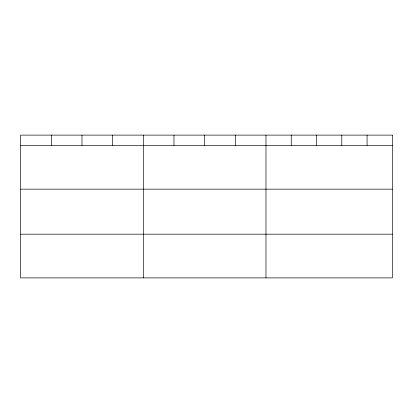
<?xml version="1.0" encoding="UTF-8"?>
<svg xmlns="http://www.w3.org/2000/svg" width="413" height="413" viewBox="0 0 413 413"><rect width="100%" height="100%" fill="white"/><g stroke="black" fill="none" stroke-linecap="round" stroke-linejoin="round"><path stroke-width="0.62" d="M20.65 145.438L392.35 145.438M20.65 189.149L392.35 189.149M20.65 234.181L392.35 234.181M367.074 135.113L367.074 145.438M341.799 135.113L341.799 145.438M316.523 135.113L316.523 145.438M291.248 135.113L291.248 145.438M265.972 135.113L265.972 277.887M235.307 135.113L235.307 145.438M204.641 135.113L204.641 145.438M173.976 135.113L173.976 145.438M143.311 135.113L143.311 277.887M112.646 135.113L112.646 145.438M81.981 135.113L81.981 145.438M51.315 135.113L51.315 145.438M392.35 135.113L20.65 135.113L20.65 277.887L392.35 277.887L392.35 135.113"/></g></svg>
